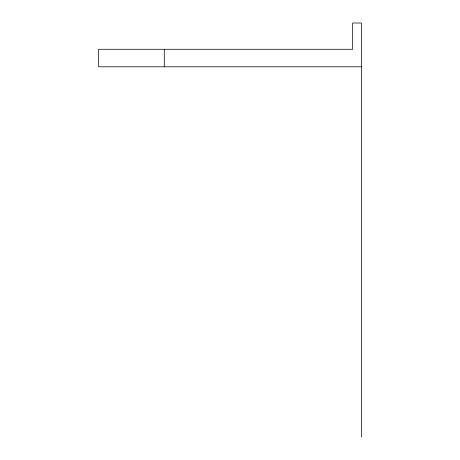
<?xml version="1.0" encoding="UTF-8"?>
<svg xmlns="http://www.w3.org/2000/svg" width="460" height="460" viewBox="0 0 460 460"><rect width="100%" height="100%" fill="white"/><g stroke="black" fill="none" stroke-linecap="round" stroke-linejoin="round"><path stroke-width="0.69" d="M361.428 66.809L98.572 66.809L98.572 49.283L352.665 49.283L352.665 23L361.428 23L361.428 437M164.283 49.283L164.283 66.809"/></g></svg>
